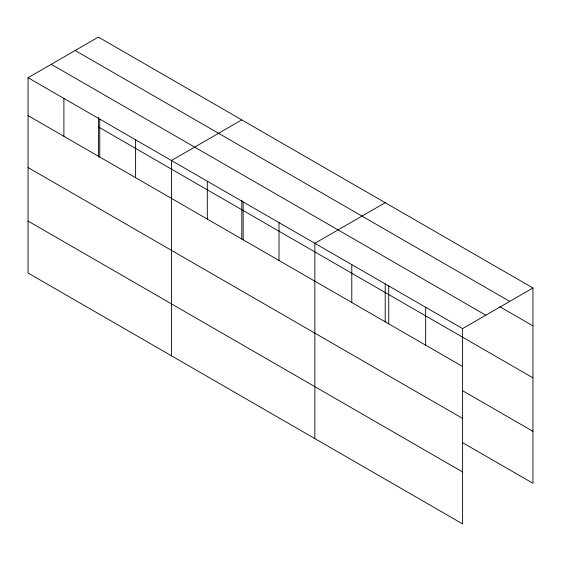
<?xml version="1.0" encoding="UTF-8"?>
<svg xmlns="http://www.w3.org/2000/svg" width="561" height="561" viewBox="0 0 561 561"><rect width="100%" height="100%" fill="white"/><g stroke="black" fill="none" stroke-linecap="round" stroke-linejoin="round"><path stroke-width="0.84" d="M28.05 77.72L462.601 328.606L462.601 523.897L28.05 273.011L28.05 77.72L98.399 37.103L532.95 287.989L532.95 483.28L462.846 442.811M241.798 119.893L171.456 160.509L171.456 355.8M385.204 202.689L314.854 243.299L314.854 438.597M462.601 328.606L532.95 287.989M75.181 50.504L509.739 301.39M499.781 306.72L532.95 325.871M51.261 64.312L485.819 315.198M98.399 126.933L532.95 377.819M28.05 115.601L462.601 366.487M462.846 390.863L532.95 431.339M28.05 167.543L462.601 418.429M28.05 221.062L462.601 471.948M425.666 307.281L425.666 345.162M388.731 285.956L388.731 323.837M385.204 283.859L385.204 321.867M351.789 264.631L351.789 302.512M279.006 222.605L279.006 260.486M243.151 201.904L243.151 239.785M241.798 200.2L241.798 239.07M207.304 181.21L207.304 219.092M135.601 139.808L135.601 177.69M99.753 119.114L99.753 156.996M98.399 117.403L98.399 157.143M63.898 98.413L63.898 136.295"/></g></svg>
